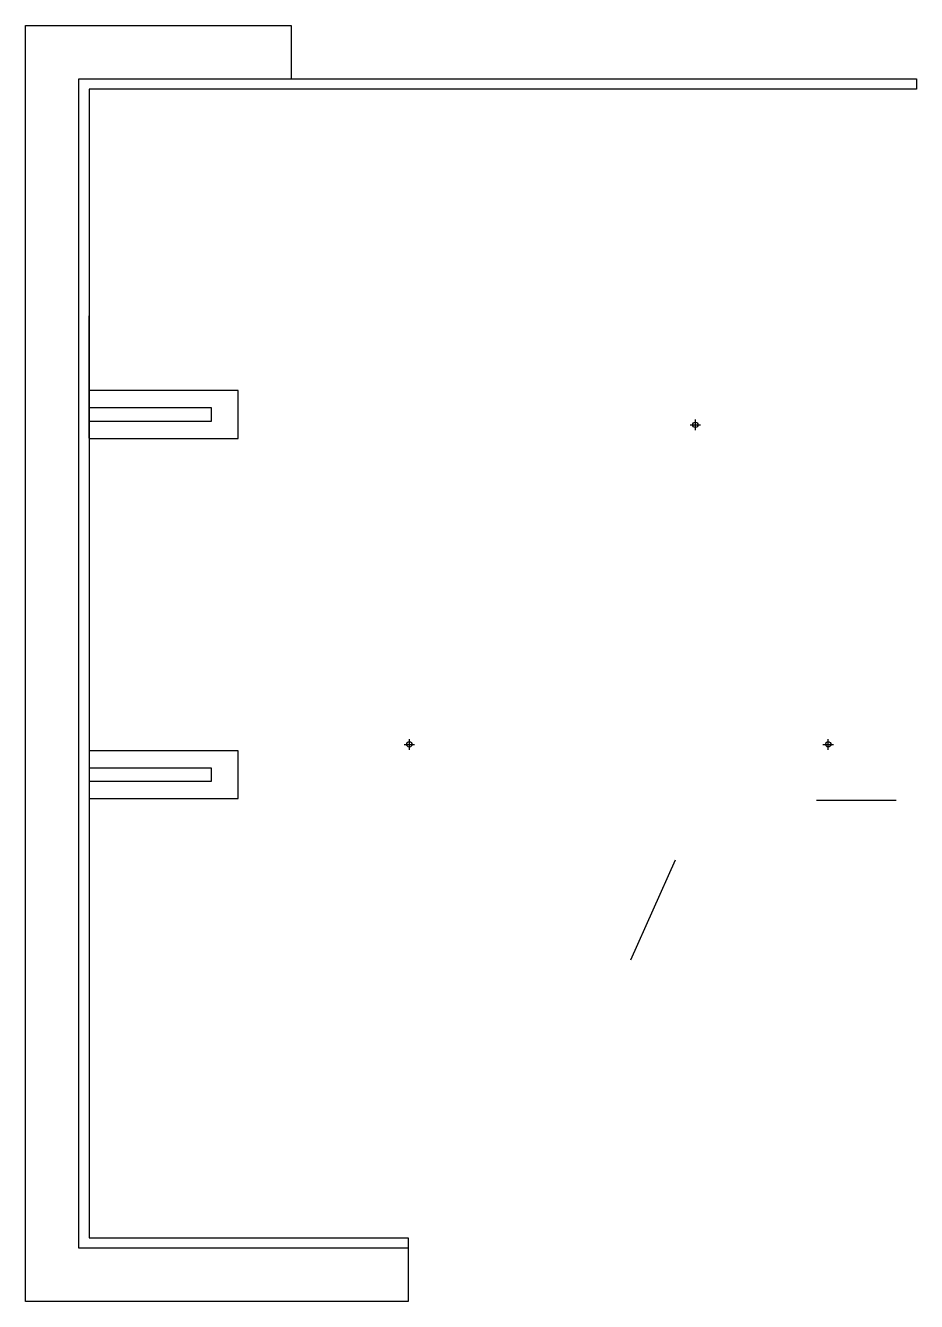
# Model space of a CAD drawing. Header units: centimetres. Extents: x -262314 to 1497847, y -126598 to 219599.
# Drawn here: x 60411 to 77171, y -99648 to -75648 of the extents above; entities that cross this region are included whole.
import ezdxf

# ---------------------------------------------------------------- set-up
doc = ezdxf.new("R2010")
doc.units = ezdxf.units.CM
doc.header["$PDMODE"] = 34
doc.header["$PDSIZE"] = 100
for name, color, linetype in [('Mur de soutenement', 1, 'Continuous'), ('Mur de soutenement-fondations', 242, 'Continuous'), ('Poteaux', 251, 'Continuous')]:
    doc.layers.add(name, color=color, linetype=linetype)

msp = doc.modelspace()

# ---------------------------------------------------------------- linework, layer by layer
at = {"layer": 'Mur de soutenement'}
for points in [[(61410.98, -76847.59), (61410.98, -76647.59), (77170.98, -76647.59), (77170.98, -76847.59), (61610.98, -76847.59)], [(61610.98, -98647.59), (61410.98, -98647.59), (61410.98, -76647.59), (61610.98, -76647.59)], [(61610.98, -76847.59), (61610.98, -98447.59)], [(61610.98, -83408), (61610.98, -81108)], [(61610.98, -83088), (63910.98, -83088), (63910.98, -82838), (61610.98, -82838), (61610.98, -83088)], [(61610.98, -89863.81), (63910.98, -89863.81), (63910.98, -89613.81), (61610.98, -89613.81), (61610.98, -89863.81)], [(61610.98, -98447.59), (67610.98, -98447.59), (67610.98, -98647.59), (61410.98, -98647.59), (61410.98, -98447.59)]]:
    msp.add_lwpolyline(points, dxfattribs=at)
at = {"layer": 'Mur de soutenement-fondations'}
for points in [[(67610.98, -98647.59), (67610.98, -99647.59), (60410.98, -99647.59), (60410.98, -75647.59), (65410.98, -75647.59), (65410.98, -76647.59)], [(61610.98, -83088), (61610.98, -83413), (64410.98, -83413), (64410.98, -82513), (61610.98, -82513), (61610.98, -83413)], [(61610.98, -89863.81), (61610.98, -90188.81), (64410.98, -90188.81), (64410.98, -89288.81), (61610.98, -89288.81), (61610.98, -90188.81)]]:
    msp.add_lwpolyline(points, dxfattribs=at)
at = {"layer": 'Poteaux'}
for p, q in [((76788.82, -90227.59), (75288.82, -90227.59)), ((72634.48, -91347.09), (71790.98, -93227.59))]:
    msp.add_line(p, q, dxfattribs=at)
for p in [(73010.98, -83158.2), (67630.98, -89168.81), (75510.98, -89168.81)]:
    msp.add_point(p, dxfattribs=at)

doc.saveas('drawing.dxf')
